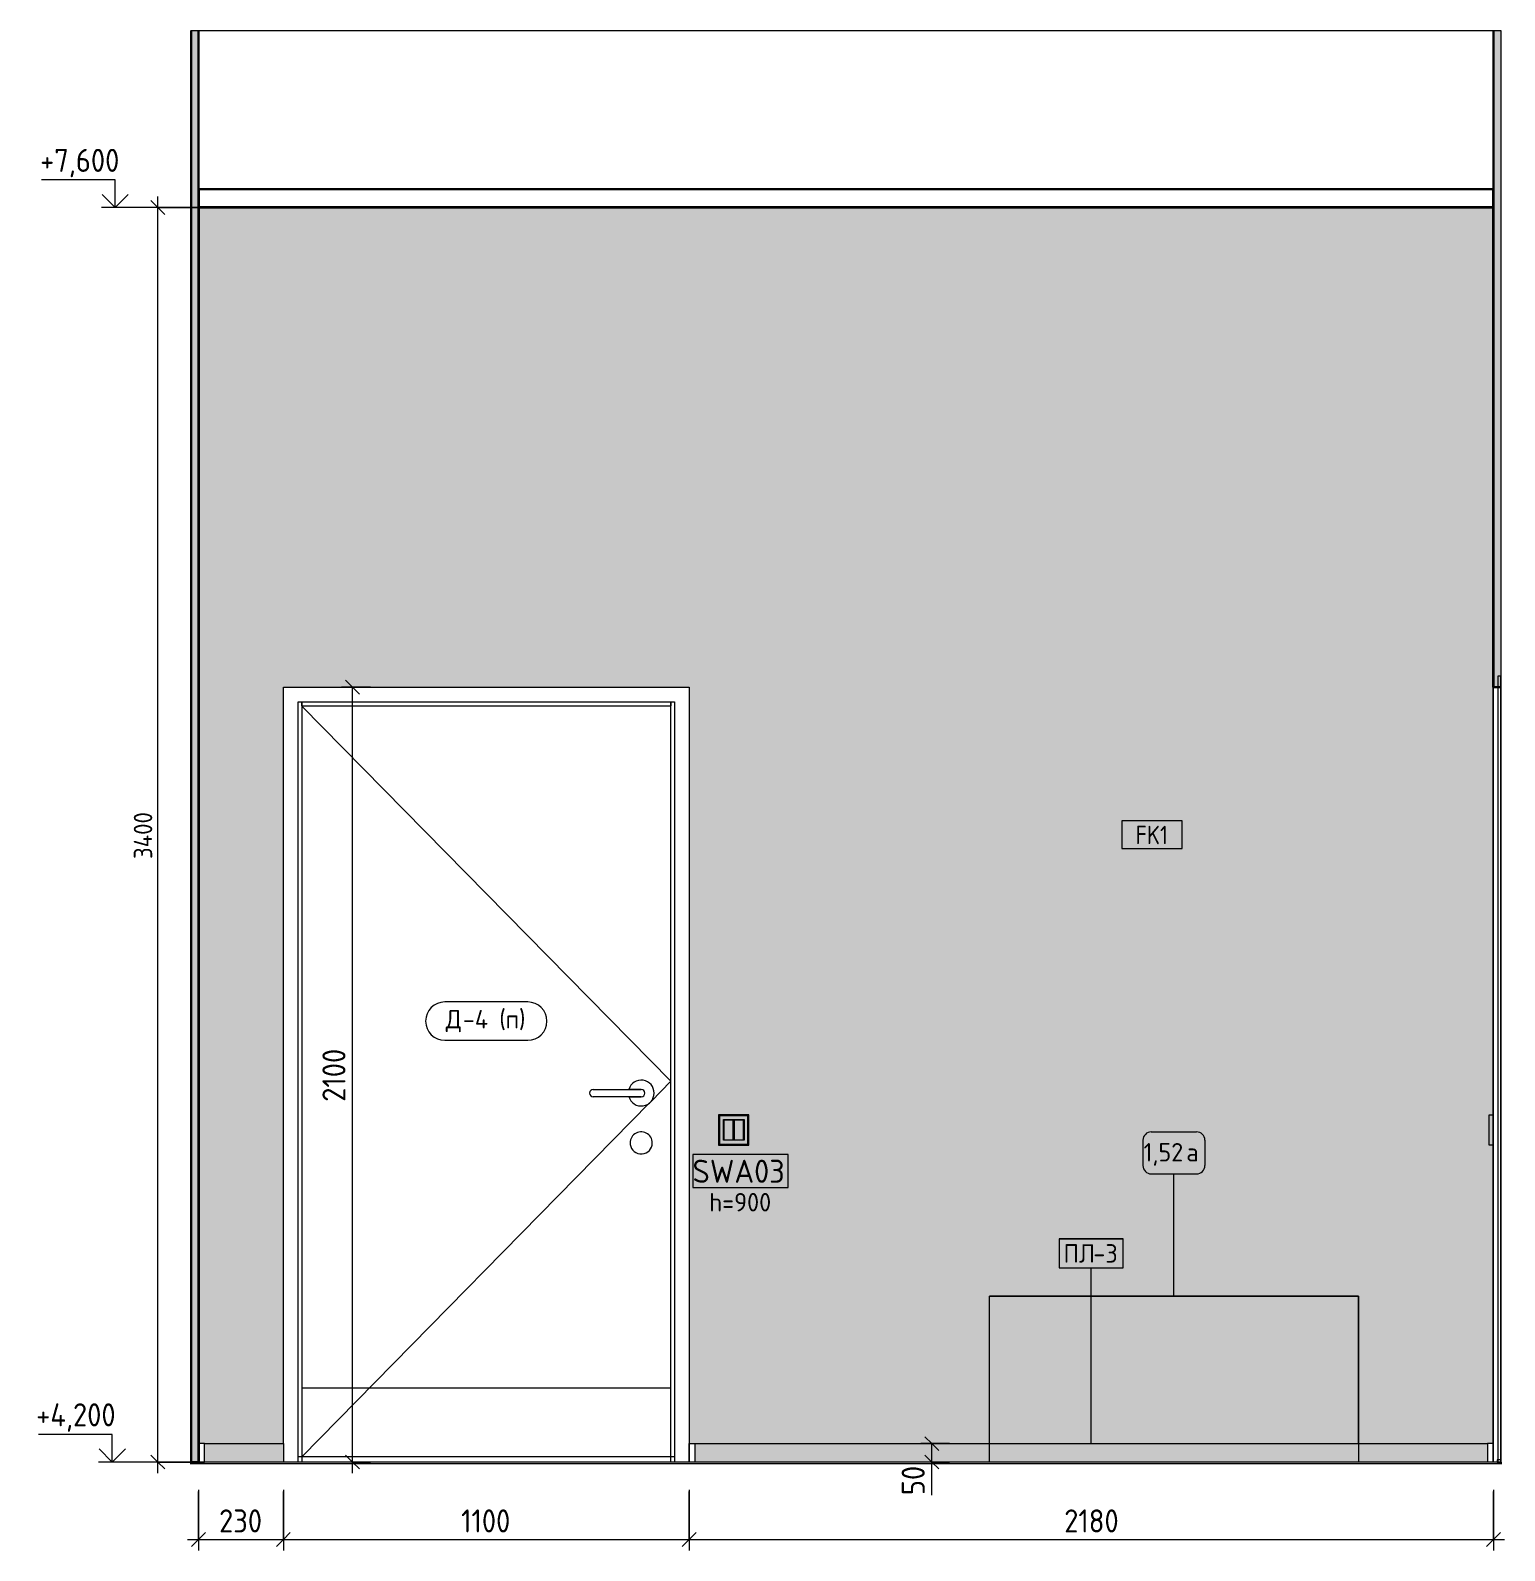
# Model space of a CAD drawing. Header units: millimetres. Extents: x 71854 to 109032, y -1987 to 27578.
# Drawn here: x 91381 to 95376, y 3960 to 8080 of the extents above; entities that cross this region are included whole.
import ezdxf

# ---------------------------------------------------------------- set-up
doc = ezdxf.new("R2010")
doc.units = ezdxf.units.MM
for name, color, linetype, lineweight in [('A-ANNO-DIMS', 7, 'Continuous', 9), ('A-ANNO-DIMS-25', 7, 'Continuous', 9), ('A-DOOR', 7, 'Continuous', 9), ('A-DOOR-FRAM-1', 7, 'Continuous', 9), ('A-DOOR-FRAM-2', 7, 'Continuous', 18), ('A-DOOR-IDEN', 7, 'Continuous', 9), ('A-FLOR', 7, 'Continuous', 9), ('A-GENM', 7, 'Continuous', 9), ('A-GENM-IDEN', 7, 'Continuous', 9), ('A-WALL', 7, 'Continuous', 9), ('A-WALL-IDEN', 7, 'Continuous', 9), ('A-WALL-PATT', 7, 'Continuous', 9), ('E-ELEC-FIXT-IDEN', 7, 'Continuous', 9), ('G-ANNO-DIMS', 7, 'Continuous', 9), ('G-ANNO-DIMS-1', 7, 'Continuous', 20), ('I-FURN-IDEN', 7, 'Continuous', 9), ('I-WALL', 7, 'Continuous', 9), ('Ограждение', 7, 'Continuous', 9), ('Поручни', 7, 'Continuous', 9), ('Электрические приборы', 7, 'Continuous', 9)]:
    doc.layers.add(name, color=color, linetype=linetype, lineweight=lineweight)
for name, color, linetype, lineweight, true_color in [('A-CLNG-FNSH-1', 7, 'Continuous', 30, 0x3c3c3c), ('A-FLOR-FNSH-1', 7, 'Continuous', 30, 0x3c3c3c), ('A-WALL-4', 7, 'Continuous', 30, 0x3c3c3c), ('A-WALL-FNSH-3', 7, 'Continuous', 30, 0x3c3c3c), ('I-FURN-2', 7, 'Continuous', 9, 0xc0c0c0), ('I-FURN-9', 7, 'Continuous', 9, 0xd1d1d1), ('I-WALL-1', 7, 'Continuous', 9, 0x787878)]:
    doc.layers.add(name, color=color, linetype=linetype, lineweight=lineweight, true_color=true_color)
doc.layers.add('I-FURN-8', color=7, linetype='Continuous', lineweight=9, true_color=0xfbfbfb, transparency=0.7)
doc.styles.add('GOST Common_1', font='GOST_Common.ttf', dxfattribs={"width": 0.9, "height": 50})
doc.styles.add('GOST Common_2', font='GOST_Common.ttf', dxfattribs={"height": 50})
doc.styles.add('GOST Common_3', font='GOST_Common.ttf', dxfattribs={"height": 62.5})
doc.styles.add('ISOCPEUR_1', font='isocpeur.ttf', dxfattribs={"width": 0.9, "height": 62.5})
doc.styles.add('ISOCPEUR_2', font='isocpeur.ttf', dxfattribs={"width": 0.9, "height": 50})
doc.dimstyles.new('ISO-2_0_0_9К_Средний_округл2', dxfattribs={"dimscale": 304.8, "dimtxt": 49.799059, "dimasz": 0.123031, "dimexe": 0.098425, "dimexo": 0, "dimgap": 0, "dimtad": 1, "dimdec": 0, "dimrnd": 10, "dimzin": 0, "dimdsep": 46, "dimtxsty": 'ISOCPEUR_2', "dimblk1": 'OBLIQUE', "dimblk2": 'OBLIQUE', "dimsah": 1, "dimcen": 0.09, "dimdle": 0.098425, "dimazin": 0, "dimtfac": 1, "dimtdec": 4, "dimtix": 1, "dimtmove": 0, "dimatfit": 3, "dimfxl": 1, "dimtvp": 1, "dimtolj": 1, "dimtzin": 0, "dimarcsym": 2})
doc.dimstyles.new('ISO-2_5_0_9К_БОЛЬШОЙ_1', dxfattribs={"dimscale": 304.8, "dimtxt": 62.248823, "dimasz": 0.123031, "dimexe": 0.098425, "dimexo": 0.246063, "dimgap": 0, "dimtad": 1, "dimdec": 0, "dimrnd": 10, "dimzin": 0, "dimdsep": 46, "dimtxsty": 'ISOCPEUR_1', "dimblk1": 'OBLIQUE', "dimblk2": 'OBLIQUE', "dimsah": 1, "dimcen": 0.09, "dimdle": 0.098425, "dimazin": 0, "dimtfac": 1, "dimtdec": 4, "dimtix": 1, "dimtmove": 0, "dimatfit": 3, "dimfxl": 1, "dimtvp": 1, "dimtolj": 1, "dimtzin": 0, "dimarcsym": 2})
doc.dimstyles.new('ISO-2_5_0_9К_БОЛЬШОЙ_2', dxfattribs={"dimscale": 304.8, "dimtxt": 62.248823, "dimasz": 0.123031, "dimexe": 0.098425, "dimexo": 0.246063, "dimgap": 0, "dimtad": 1, "dimdec": 0, "dimrnd": 10, "dimzin": 0, "dimdsep": 46, "dimtxsty": 'ISOCPEUR_1', "dimblk1": 'OBLIQUE', "dimblk2": 'OBLIQUE', "dimsah": 1, "dimcen": 0.09, "dimdle": 0.098425, "dimazin": 0, "dimtfac": 1, "dimtdec": 4, "dimtix": 1, "dimtmove": 1, "dimatfit": 3, "dimfxl": 1, "dimtvp": 1, "dimtolj": 1, "dimtzin": 0, "dimarcsym": 2})
pattern_1 = [(0, (169406.182, 0), (30.48, 7.62), [2.515, -20.345, 2.515, -20.345, -121.92]), (0, (169406.182, 0), (30.48, 7.62), [-45.72, 2.515, -43.205, 2.515, -20.345, -53.34]), (0, (169406.182, 0), (30.48, 7.62), [-114.3, 2.515, -12.725, 2.515, -35.585]), (120, (169417.612, 3.81), (-21.8391136, 22.5864543), [2.515, -20.345, 2.515, -20.345, -121.92]), (120, (169417.612, 3.81), (-21.8391136, 22.5864543), [-45.72, 2.515, -43.205, 2.515, -20.345, -53.34]), (120, (169417.612, 3.81), (-21.8391136, 22.5864543), [-114.3, 2.515, -12.725, 2.515, -35.585]), (240, (169421.422, 19.05), (-8.6408864, -30.2064543), [2.515, -20.345, 2.515, -20.345, -121.92]), (240, (169421.422, 19.05), (-8.6408864, -30.2064543), [-45.72, 2.515, -43.205, 2.515, -20.345, -53.34]), (240, (169421.422, 19.05), (-8.6408864, -30.2064543), [-114.3, 2.515, -12.725, 2.515, -35.585])]

# ---------------------------------------------------------------- blocks, each defined once
blk = doc.blocks.new('110_Дверь_СКБ_1Ст_Внутренняя1 - Д-4 1100x2100h_су мгн-32375332-Развертка 2_15-4')
at = {"layer": 'A-DOOR'}
for p, q in [((-77290, 6248.6), (-76290, 5232)), ((-76500, 5210), (-76370, 5210)), ((-76370, 5210), (-76403.5, 5210)), ((-76290, 5232), (-76343.4, 5177.6)), ((-76347.2, 5173.8), (-77290, 4214)), ((-76370, 5190), (-76500, 5190)), ((-76403.5, 5190), (-76370, 5190)), ((-76290, 4400), (-77290, 4400))]:
    blk.add_line(p, q, dxfattribs=at)
for centre, radius, start, end in [((-76370, 5200), 35, 0, 163.3985), ((-76500, 5200), 10, 90, 270), ((-76370, 5200), 35, 196.6015, 0), ((-76370, 5200), 10, 270, 90), ((-76370, 5200), 10, 270, 90), ((-76370, 5065), 30, 0, 188.1699), ((-76370, 5065), 30, 188.1699, 0)]:
    blk.add_arc(centre, radius, start, end, dxfattribs=at)
at = {"layer": 'A-DOOR-FRAM-1'}
for p, q in [((-77300, 4200), (-77300, 6260)), ((-77300, 6260), (-76280, 6260)), ((-77290, 6250), (-77290, 6260)), ((-77290, 6260), (-77290, 4200)), ((-77290, 6250), (-76290, 6250)), ((-76290, 6260), (-76290, 6250)), ((-76290, 4200), (-76290, 6260)), ((-76280, 6260), (-76280, 4200)), ((-76280, 4214), (-77300, 4214))]:
    blk.add_line(p, q, dxfattribs=at)
blk = doc.blocks.new('110_Дверь_СКБ_1Ст_Внутренняя1 - Д-4 1100x2100h_су мгн-32391219-Развертка 2_15-4')
at = {"layer": 'A-DOOR-FRAM-2'}
for p, q in [((-74048, 6330), (-74048, 4200)), ((-74040, 6330), (-74048, 6330)), ((-74040, 4200), (-74040, 6330)), ((-74039.9, 6300), (-74040, 6300)), ((-74040, 6300), (-74040, 4200)), ((-74048, 4200), (-74040, 4200)), ((-74040, 4200), (-74039.9, 4200))]:
    blk.add_line(p, q, dxfattribs=at)
blk = doc.blocks.new('Плинтус - Плинтус темный _ст_школа_-32863382-Развертка 2_15-4')
at = {"layer": 'A-GENM'}
for p, q in [((-77554, 4250), (-77569, 4250)), ((-77569, 4250), (-77569, 4200)), ((-77554, 4200), (-77554, 4250)), ((-77569, 4200), (-77554, 4200))]:
    blk.add_line(p, q, dxfattribs=at)
blk = doc.blocks.new('Плинтус - Плинтус темный _ст_школа_-32863380-Развертка 2_15-4')
at = {"layer": 'A-GENM'}
blk.add_hatch(color=256, dxfattribs=at).paths.add_polyline_path([(-77368.2, 4200), (-77340, 4200), (-77340, 4250), (-77554, 4250), (-77554, 4200)])
for p, q in [((-77554, 4250), (-77340, 4250)), ((-77340, 4250), (-77340, 4200))]:
    blk.add_line(p, q, dxfattribs=at)
blk = doc.blocks.new('Плинтус - Плинтус темный _ст_школа_-32863376-Развертка 2_15-4')
at = {"layer": 'A-GENM'}
h = blk.add_hatch(color=256, dxfattribs=at)
h.paths.add_polyline_path([(-74426.2, 4200), (-74076, 4200), (-74076, 4250), (-74426.2, 4250)])
h.paths.add_polyline_path([(-75426.2, 4200), (-75426.2, 4250), (-76225, 4250), (-76225, 4200), (-75815, 4200)])
for p, q in [((-76240, 4200), (-76240, 4250)), ((-76240, 4250), (-76225, 4250)), ((-76225, 4250), (-75426.2, 4250)), ((-76225, 4250), (-76225, 4200)), ((-75426.2, 4250), (-74426.2, 4250)), ((-74426.2, 4250), (-74076, 4250)), ((-75426.2, 4200), (-75815, 4200)), ((-74426.2, 4200), (-75426.2, 4200)), ((-74076, 4200), (-74426.2, 4200))]:
    blk.add_line(p, q, dxfattribs=at)
blk = doc.blocks.new('Плинтус - Плинтус темный _ст_школа_-32863378-Развертка 2_15-4')
at = {"layer": 'A-GENM'}
for p, q in [((-74061, 4250), (-74076, 4250)), ((-74076, 4250), (-74076, 4200)), ((-74061, 4250), (-74061, 4200))]:
    blk.add_line(p, q, dxfattribs=at)
blk = doc.blocks.new('Switch1 - Svitch х2-27451159-Развертка 2_15-4')
at = {"layer": 'Электрические приборы'}
blk.add_hatch(color=256, dxfattribs=at).paths.add_polyline_path([(-74061, 5059), (-74061, 5141), (-74072, 5141), (-74072, 5059)])
for p, q in [((-74072, 5059), (-74072, 5141)), ((-74072, 5141), (-74061, 5141)), ((-74061, 5059), (-74072, 5059))]:
    blk.add_line(p, q, dxfattribs=at)
blk = doc.blocks.new('Switch1 - Svitch х2-27773486-Развертка 2_15-4')
at = {"layer": 'Электрические приборы'}
h = blk.add_hatch(color=256, dxfattribs=at)
h.paths.add_polyline_path([(-76160.5, 5059), (-76078.5, 5059), (-76078.5, 5141), (-76160.5, 5141), (-76160.5, 5062)])
h.paths.add_polyline_path([(-76157.5, 5060), (-76159.5, 5060), (-76159.5, 5140), (-76079.5, 5140), (-76079.5, 5060), (-76147.5, 5060)])
h = blk.add_hatch(color=256, dxfattribs=at)
h.paths.add_polyline_path([(-76092.5, 5062), (-76081.5, 5062), (-76081.5, 5138), (-76157.5, 5138), (-76091.5, 5128), (-76091.5, 5072), (-76157.5, 5062), (-76118.5, 5062)])
h.paths.add_polyline_path([(-76157.5, 5062), (-76147.5, 5072), (-76147.5, 5128), (-76157.5, 5138), (-76157.5, 5072)])
h = blk.add_hatch(color=256, dxfattribs=at)
h.paths.add_polyline_path([(-76157.5, 5062), (-76092.5, 5072), (-76147.5, 5072)])
h.paths.add_polyline_path([(-76092.5, 5073), (-76092.5, 5127), (-76146.5, 5127), (-76146.5, 5073)])
h.paths.add_polyline_path([(-76120.5, 5128), (-76092.5, 5128.2), (-76157.5, 5138), (-76147.5, 5128), (-76146.5, 5128)])
for p, q in [((-76160.5, 5141), (-76160.5, 5059)), ((-76078.5, 5141), (-76160.5, 5141)), ((-76159.5, 5140), (-76079.5, 5140)), ((-76159.5, 5060), (-76159.5, 5140)), ((-76157.5, 5138), (-76157.5, 5062)), ((-76081.5, 5138), (-76157.5, 5138)), ((-76157.5, 5138), (-76157.5, 5062)), ((-76081.5, 5138), (-76157.5, 5138)), ((-76147.5, 5128), (-76091.5, 5128)), ((-76147.5, 5072), (-76147.5, 5128)), ((-76147.5, 5128), (-76091.5, 5128)), ((-76147.5, 5072), (-76147.5, 5128)), ((-76120.5, 5127), (-76146.5, 5127)), ((-76146.5, 5127), (-76146.5, 5073)), ((-76146.5, 5127), (-76146.5, 5073)), ((-76092.5, 5127), (-76146.5, 5127)), ((-76120.5, 5073), (-76120.5, 5127)), ((-76118.5, 5127), (-76118.5, 5073)), ((-76092.5, 5127), (-76118.5, 5127)), ((-76092.5, 5073), (-76092.5, 5127)), ((-76092.5, 5073), (-76092.5, 5127)), ((-76091.5, 5128), (-76091.5, 5072)), ((-76091.5, 5128), (-76091.5, 5072)), ((-76081.5, 5062), (-76081.5, 5138)), ((-76081.5, 5062), (-76081.5, 5138)), ((-76079.5, 5140), (-76079.5, 5060)), ((-76078.5, 5059), (-76078.5, 5141)), ((-76091.5, 5072), (-76147.5, 5072)), ((-76091.5, 5072), (-76147.5, 5072)), ((-76146.5, 5073), (-76120.5, 5073)), ((-76146.5, 5073), (-76092.5, 5073)), ((-76118.5, 5073), (-76092.5, 5073)), ((-76160.5, 5059), (-76078.5, 5059)), ((-76079.5, 5060), (-76159.5, 5060)), ((-76157.5, 5062), (-76081.5, 5062)), ((-76157.5, 5062), (-76081.5, 5062))]:
    blk.add_line(p, q, dxfattribs=at)
blk = doc.blocks.new('Ограждение - Ограждение-32874522-Развертка 2_15-4')
at = {"layer": 'Ограждение'}
blk.add_hatch(color=256, dxfattribs=at).paths.add_polyline_path([(-74048, 4200), (-74048, 4206.3), (-74050, 4206.3), (-74050, 4200)])
at = {"layer": 'Поручни'}
for p, q in [((-74039.9, 4206.3), (-74050, 4206.3)), ((-74050, 4206.3), (-74050, 4200)), ((-74050, 4200), (-74039.9, 4200))]:
    blk.add_line(p, q, dxfattribs=at)
blk = doc.blocks.new('DIMBLOCK22-Развертка 2_15-4')
at = {"layer": 'A-ANNO-DIMS-25'}
for p, q in [((91836.2, 4125), (91836.2, 3960)), ((92066.2, 4125), (92066.2, 3960)), ((91836.2, 3990), (91836.2, 4120)), ((92066.2, 3990), (92066.2, 4120)), ((91806.2, 3990), (92066.2, 3990))]:
    blk.add_line(p, q, dxfattribs=at)
at = {"layer": 'A-ANNO-DIMS-25', "lineweight": 20}
for p, q in [((91836.2, 3990), (91854.9, 4008.8)), ((92066.2, 3990), (92084.9, 4008.8)), ((91836.2, 3990), (91817.4, 3971.3)), ((92066.2, 3990), (92047.4, 3971.3))]:
    blk.add_line(p, q, dxfattribs=at)
at = {"layer": 'A-ANNO-DIMS-25', "color": 0, "insert": (91891.9, 4071.7), "char_height": 62.5, "width": 142.215, "attachment_point": 1, "line_spacing_factor": 1.149209, "style": 'ISOCPEUR_1'}
blk.add_mtext('230', dxfattribs=at)
blk = doc.blocks.new('_Oblique')
at = {"color": 0, "linetype": 'ByBlock', "lineweight": -2}
blk.add_line((-0.5, -0.5), (0.5, 0.5), dxfattribs=at)
blk = doc.blocks.new('DIMBLOCK23-Развертка 2_15-4')
at = {"layer": 'A-ANNO-DIMS-25'}
for p, q in [((92066.2, 4125), (92066.2, 3960)), ((93166.2, 4125), (93166.2, 3960)), ((92066.2, 3990), (92066.2, 4120)), ((93166.2, 3990), (93166.2, 4120)), ((92066.2, 3990), (93166.2, 3990))]:
    blk.add_line(p, q, dxfattribs=at)
at = {"layer": 'A-ANNO-DIMS-25', "lineweight": 20}
for p, q in [((92066.2, 3990), (92084.9, 4008.8)), ((93166.2, 3990), (93184.9, 4008.8)), ((92066.2, 3990), (92047.4, 3971.3)), ((93166.2, 3990), (93147.4, 3971.3))]:
    blk.add_line(p, q, dxfattribs=at)
at = {"layer": 'A-ANNO-DIMS-25', "color": 0, "insert": (92547.9, 4071.7), "char_height": 62.5, "width": 163.762, "attachment_point": 1, "line_spacing_factor": 1.149209, "style": 'ISOCPEUR_1'}
blk.add_mtext('1100', dxfattribs=at)
blk = doc.blocks.new('DIMBLOCK24-Развертка 2_15-4')
at = {"layer": 'A-ANNO-DIMS-25'}
for p, q in [((93166.2, 4125), (93166.2, 3960)), ((95346.2, 4125), (95346.2, 3960)), ((93166.2, 3990), (93166.2, 4120)), ((95346.2, 3990), (95346.2, 4120)), ((93166.2, 3990), (95376.2, 3990))]:
    blk.add_line(p, q, dxfattribs=at)
at = {"layer": 'A-ANNO-DIMS-25', "lineweight": 20}
for p, q in [((93166.2, 3990), (93184.9, 4008.8)), ((95346.2, 3990), (95364.9, 4008.8)), ((93166.2, 3990), (93147.4, 3971.3)), ((95346.2, 3990), (95327.4, 3971.3))]:
    blk.add_line(p, q, dxfattribs=at)
at = {"layer": 'A-ANNO-DIMS-25', "color": 0, "insert": (94182.6, 4071.7), "char_height": 62.5, "width": 176.691, "attachment_point": 1, "line_spacing_factor": 1.149209, "style": 'ISOCPEUR_1'}
blk.add_mtext('2180', dxfattribs=at)
blk = doc.blocks.new('DIMBLOCK25-Развертка 2_15-4')
at = {"layer": 'A-ANNO-DIMS-25', "lineweight": 20}
for p, q in [((92253.7, 6300), (92235, 6318.7)), ((92253.7, 6300), (92272.5, 6281.2)), ((92253.7, 4200), (92235, 4218.7)), ((92253.7, 4200), (92272.5, 4181.2))]:
    blk.add_line(p, q, dxfattribs=at)
at = {"layer": 'A-ANNO-DIMS-25'}
for p, q in [((92302.2, 6300), (92223.7, 6300)), ((92253.7, 4170), (92253.7, 6300)), ((92253.7, 6300), (92302.2, 6300)), ((92302.2, 4200), (92223.7, 4200)), ((92253.7, 4200), (92302.2, 4200))]:
    blk.add_line(p, q, dxfattribs=at)
at = {"layer": 'A-ANNO-DIMS-25', "color": 0, "insert": (92172.1, 5176.4), "char_height": 62.5, "width": 176.691, "attachment_point": 1, "rotation": 90, "line_spacing_factor": 1.149209, "style": 'ISOCPEUR_1'}
blk.add_mtext('2100', dxfattribs=at)
blk = doc.blocks.new('DIMBLOCK26-Развертка 2_15-4')
at = {"layer": 'A-ANNO-DIMS-25'}
for p, q in [((93872.1, 4250), (93793.6, 4250)), ((93823.6, 4170), (93823.6, 4250)), ((93823.6, 4250), (93872.1, 4250)), ((93823.6, 4214.3), (93823.6, 4225)), ((93823.6, 4110.3), (93823.6, 4214.3)), ((93872.1, 4200), (93793.6, 4200)), ((93823.6, 4200), (93872.1, 4200))]:
    blk.add_line(p, q, dxfattribs=at)
at = {"layer": 'A-ANNO-DIMS-25', "lineweight": 20}
for p, q in [((93823.6, 4250), (93804.9, 4268.7)), ((93823.6, 4250), (93842.4, 4231.2)), ((93823.6, 4200), (93804.9, 4218.7)), ((93823.6, 4200), (93842.4, 4181.2))]:
    blk.add_line(p, q, dxfattribs=at)
at = {"layer": 'A-ANNO-DIMS-25', "color": 0, "insert": (93742, 4110.3), "char_height": 62.5, "width": 94.81, "attachment_point": 1, "rotation": 90, "line_spacing_factor": 1.149209, "style": 'ISOCPEUR_1'}
blk.add_mtext('50', dxfattribs=at)
blk = doc.blocks.new('М_двери - Типоразмер_рамка-25223575-Развертка 2_15-4')
at = {"layer": 'A-DOOR-IDEN'}
for p, q in [((-76677.6, 5447), (-76902.4, 5447)), ((-76902.4, 5343), (-76677.6, 5343))]:
    blk.add_line(p, q, dxfattribs=at)
for centre, start, end in [((-76902.4, 5395), 90, 270), ((-76677.6, 5395), 270, 90)]:
    blk.add_arc(centre, 52, start, end, dxfattribs=at)
blk = doc.blocks.new('М_стена_0001 - Типоразмер_без рамки-25382661-Развертка 2_15-4')
at = {"layer": 'A-WALL-IDEN'}
for p, q in [((-74903.7, 5938.1), (-75067, 5938.1)), ((-75067, 5938.1), (-75067, 5863.1)), ((-74903.7, 5863.1), (-74903.7, 5938.1)), ((-75067, 5863.1), (-74903.7, 5863.1))]:
    blk.add_line(p, q, dxfattribs=at)
blk = doc.blocks.new('Mark Reiling - Mark Reiling-26174330-Развертка 2_15-4')
at = {"layer": 'A-GENM-IDEN'}
for p, q in [((-75237.2, 4805.3), (-75237.2, 4726.5)), ((-75237.2, 4805.3), (-75063.8, 4805.3)), ((-75063.8, 4805.3), (-75237.2, 4805.3)), ((-75237.2, 4805.3), (-75237.2, 4726.5)), ((-75063.8, 4726.5), (-75063.8, 4805.3)), ((-75063.8, 4726.5), (-75063.8, 4805.3)), ((-75237.2, 4726.5), (-75063.8, 4726.5)), ((-75237.2, 4726.5), (-75063.8, 4726.5))]:
    blk.add_line(p, q, dxfattribs=at)
blk = doc.blocks.new('Марка_Мебель - В прямоуг_Balcon_Марка-25523697-Развертка 2_15-4')
at = {"layer": 'I-FURN-IDEN'}
for p, q in [((-75010.1, 5072.3), (-75010.1, 5003.3)), ((-74987.6, 5094.8), (-74864.9, 5094.8)), ((-74842.4, 5072.3), (-74842.4, 5003.5)), ((-74987.8, 4981), (-74864.9, 4981))]:
    blk.add_line(p, q, dxfattribs=at)
for centre, radius, start, end in [((-74987.6, 5072.3), 22.5, 90, 180), ((-74864.9, 5072.3), 22.5, 0, 90), ((-74987.8, 5003.3), 22.3, 180, 270), ((-74864.9, 5003.5), 22.5, 270, 0)]:
    blk.add_arc(centre, radius, start, end, dxfattribs=at)
blk = doc.blocks.new('М_силовых электроприборов_РАЗВЕРТКИ - Типоразмер_примечание-27444908-Развертка 2_15-4')
at = {"layer": 'E-ELEC-FIXT-IDEN'}
for p, q in [((-75971.6, 5033.9), (-76229.9, 5033.9)), ((-76229.9, 5033.9), (-76229.9, 4943.9)), ((-75971.6, 4943.9), (-75971.6, 5033.9)), ((-76229.9, 4943.9), (-75971.6, 4943.9))]:
    blk.add_line(p, q, dxfattribs=at)
blk = doc.blocks.new('Высотные отметки - Стрелка_Верх-17668718-Развертка 2_15-4')
at = {"layer": 'G-ANNO-DIMS'}
for p, q in [((-77795.7, 7675), (-77995.7, 7675)), ((-77795.7, 7600), (-77795.7, 7675)), ((-77757.8, 7600), (-77832.8, 7600))]:
    blk.add_line(p, q, dxfattribs=at)
at = {"layer": 'G-ANNO-DIMS-1'}
for q in [(-77831, 7635.4), (-77760.3, 7635.4)]:
    blk.add_line((-77795.7, 7600), q, dxfattribs=at)
blk = doc.blocks.new('DIMBLOCK27-Развертка 2_15-4')
at = {"layer": 'A-ANNO-DIMS-25'}
for p, q in [((91726.2, 4170), (91726.2, 7630)), ((91837.2, 7600), (91696.2, 7600)), ((91726.2, 7600), (91837.2, 7600)), ((91837.2, 4200), (91696.2, 4200)), ((91726.2, 4200), (91837.2, 4200))]:
    blk.add_line(p, q, dxfattribs=at)
at = {"layer": 'A-ANNO-DIMS-25', "lineweight": 20}
for p, q in [((91726.2, 7600), (91707.4, 7618.8)), ((91726.2, 7600), (91744.9, 7581.2)), ((91726.2, 4200), (91707.4, 4218.7)), ((91726.2, 4200), (91744.9, 4181.2))]:
    blk.add_line(p, q, dxfattribs=at)
at = {"layer": 'A-ANNO-DIMS-25', "color": 0, "insert": (91660.8, 5834.4), "char_height": 50, "width": 157.442, "attachment_point": 1, "rotation": 90, "line_spacing_factor": 1.149209, "style": 'ISOCPEUR_2'}
blk.add_mtext('3400', dxfattribs=at)

msp = doc.modelspace()

# ---------------------------------------------------------------- hatches: boundary and pattern name
at = {"layer": 'A-WALL-PATT'}
h = msp.add_hatch(color=256, dxfattribs=at)
h.paths.add_polyline_path([(91837.2, 4250), (92066.2, 4250), (92066.2, 6300), (93166.2, 6300), (93166.2, 4250), (93979.9, 4250), (93979.9, 4650), (94979.9, 4650), (94979.9, 4250), (95345.2, 4250), (95345.2, 5059), (95334.2, 5059), (95334.2, 5141), (95345.2, 5141), (95345.2, 7600), (91837.2, 7600), (91837.2, 4376.4)])
h.paths.add_polyline_path([(93245.7, 5059), (93245.7, 5141), (93327.7, 5141), (93327.7, 5059), (93246.7, 5059)])
h.paths.add_polyline_path([(93313.7, 5060), (93326.7, 5060), (93326.7, 5140), (93246.7, 5140), (93246.7, 5060), (93287.7, 5060)])
h.paths.add_polyline_path([(93324.7, 5062), (93248.7, 5062), (93248.7, 5138), (93324.7, 5138), (93324.7, 5072)])
h.paths.add_polyline_path([(93287.7, 5072), (93314.7, 5072), (93314.7, 5128), (93258.7, 5128), (93258.7, 5072), (93286.2, 5072)])
h.paths.add_polyline_path([(93313.7, 5073), (93259.7, 5073), (93259.7, 5127), (93313.7, 5127)])
at = {"layer": 'I-FURN-8'}
for points in [[(94979.9, 4250), (94979.9, 4650), (93979.9, 4650), (93979.9, 4250)], [(94979.9, 4200), (94979.9, 4250), (93979.9, 4250), (93979.9, 4200)]]:
    msp.add_hatch(color=256, dxfattribs=at).paths.add_polyline_path(points)
at = {"layer": 'I-WALL-1'}
h = msp.add_hatch(dxfattribs=at)
h.set_pattern_fill('FP_17', color=256, style=0, pattern_type=2)
h.set_pattern_definition(pattern_1)
h.paths.add_polyline_path([(91836.2, 4200), (91836.2, 8080), (91816.2, 8080), (91816.2, 4200)])
h = msp.add_hatch(dxfattribs=at)
h.set_pattern_fill('FP_17', color=256, style=0, pattern_type=2)
h.set_pattern_definition(pattern_1)
h.paths.add_polyline_path([(95366.2, 6300), (95366, 8080), (95346.2, 8080), (95346.2, 6300)])
h = msp.add_hatch(dxfattribs=at)
h.set_pattern_fill('FP_16', color=256, style=0, pattern_type=2)
h.set_pattern_definition([(135, (169406.182, 0), (-18.858538, -18.858538), [26.67, -4.445, 0.889, -4.445]), (135, (169406.182, 18.847), (-18.858538, -18.858538), []), (50, (169406.182, 0), (31.882273, -2.789042), [3.334, -36.671]), (355, (169406.182, 0), (-6.167438, 33.434757), [2.667, -29.337]), (100.451, (169408.84, -0.232), (25.714778, 30.644908), [2.833, -31.166]), (46.184, (169406.182, 8.89), (47.438609, -7.357418), [5.001, -55.007]), (96.636, (169410.135, 8.277), (41.54552, 43.30015), [4.25, -46.749]), (351.184, (169406.18, 8.89), (41.545944, 43.299146), [4, -44.006]), (21, (169410.627, 6.667), (26.53271, -17.896184), [3.334, -36.671]), (326, (169410.627, 6.667), (10.815329, 32.23273), [2.667, -29.337]), (71.451, (169412.838, 5.176), (37.347598, 14.335869), [2.833, -31.166]), (37.5, (169406.182, 0), (0.5409076, 14.7970432), [0.8382, -28.143, 0.8382, -28.943, -29.448]), (37.5, (169406.182, 0), (0.5409076, 14.7970432), [-58.763, 0.8382, -28.61]), (7.5, (169406.182, 0), (11.6937448, 17.531323), [0.8382, -16.142, 0.8382, -27.476, -11.224]), (7.5, (169406.182, 0), (11.6937448, 17.531323), [-45.295, 0.8382, -10.385]), (327.5, (169396.27, 0), (23.7285521, -1.0023125), [0.8382, -10.274, 0.8382, -33.833, -46.006]), (327.5, (169396.27, 0), (23.7285521, -1.0023125), [-45.783, 0.8382, -45.168]), (317.5, (169391.825, 0), (25.9228116, 4.449889), [0.8382, -13.608, 0.8382, -22.187, -32.671]), (317.5, (169391.825, 0), (25.9228116, 4.449889), [-37.471, 0.8382, -31.833])])
h.paths.add_polyline_path([(91816.1, 4195), (91816.2, 4195), (91816.1, 4199.2)])

# ---------------------------------------------------------------- linework, layer by layer
at = {"layer": 'A-CLNG-FNSH-1'}
for p, q in [((95345.2, 7650), (91837.2, 7650)), ((91837.2, 7650), (91837.2, 7600)), ((95345.2, 7600), (95345.2, 7650)), ((95345.2, 7601), (91837.2, 7601)), ((91837.2, 7600), (95345.2, 7600))]:
    msp.add_line(p, q, dxfattribs=at)
at = {"layer": 'A-FLOR'}
for p, q in [((91816.1, 8080), (95366.3, 8080)), ((95366.3, 4195), (91816.1, 4195)), ((95366.2, 4200), (91837.2, 4200))]:
    msp.add_line(p, q, dxfattribs=at)
at = {"layer": 'A-FLOR-FNSH-1'}
for p, q in [((95366.3, 4200), (95366.2, 4200)), ((95366.2, 4200), (95366.2, 4194.7))]:
    msp.add_line(p, q, dxfattribs=at)
at = {"layer": 'A-GENM-IDEN'}
msp.add_line((94255.7, 4250), (94255.7, 4725.5), dxfattribs=at)
at = {"layer": 'A-WALL'}
msp.add_line((95366.2, 8080.2), (95366.2, 6300), dxfattribs=at)
at = {"layer": 'A-WALL-4'}
for p, q in [((91816.2, 8080.2), (91816.2, 4194.7)), ((91836.2, 7610), (91836.2, 8080.2)), ((95346.2, 8080.2), (95346.2, 7600)), ((95346.2, 6300), (95366.2, 6300)), ((91816.2, 4200), (91836.2, 4200))]:
    msp.add_line(p, q, dxfattribs=at)
at = {"layer": 'A-WALL-FNSH-3'}
for p, q in [((91836.2, 7610), (91836.2, 4200)), ((91837.2, 7610), (91836.2, 7610)), ((91837.2, 4200), (91837.2, 7600)), ((95346.2, 7600), (95345.2, 7600)), ((95345.2, 7600), (95345.2, 6300)), ((95346.2, 6300), (95346.2, 7600)), ((95345.2, 6300), (95346.2, 6300)), ((91836.2, 4200), (91837.2, 4200))]:
    msp.add_line(p, q, dxfattribs=at)
at = {"layer": 'G-ANNO-DIMS'}
for p, q in [((91612.6, 7600), (91610.5, 7600)), ((92015.9, 7600), (91612.6, 7600)), ((91943.7, 4200), (91602.6, 4200))]:
    msp.add_line(p, q, dxfattribs=at)
at = {"layer": 'I-FURN-2'}
for p, q in [((93979.9, 4650), (94979.9, 4650)), ((93979.9, 4200), (93979.9, 4650)), ((94979.9, 4650), (94979.9, 4200))]:
    msp.add_line(p, q, dxfattribs=at)
at = {"layer": 'I-FURN-9'}
for p, q in [((94979.9, 4650), (93979.9, 4650)), ((93979.9, 4250), (93979.9, 4650)), ((94979.9, 4250), (94979.9, 4650))]:
    msp.add_line(p, q, dxfattribs=at)
at = {"layer": 'I-FURN-IDEN'}
msp.add_line((94479.9, 4650), (94479.9, 4981), dxfattribs=at)
at = {"layer": 'I-WALL'}
for p, q in [((92066.2, 4250), (92066.2, 6300)), ((92066.2, 6300), (93166.2, 6300)), ((93166.2, 6300), (93166.2, 4200)), ((95345.2, 4200), (95345.2, 6300)), ((95346.2, 4200), (95346.2, 6300)), ((95366.2, 6300), (95366.3, 6300))]:
    msp.add_line(p, q, dxfattribs=at)

# ---------------------------------------------------------------- block references
at = {"layer": 'A-DOOR'}
msp.add_blockref('110_Дверь_СКБ_1Ст_Внутренняя1 - Д-4 1100x2100h_су мгн-32375332-Развертка 2_15-4', (169406.2, 0), dxfattribs=at)
at = {"layer": 'A-DOOR-FRAM-1'}
msp.add_blockref('110_Дверь_СКБ_1Ст_Внутренняя1 - Д-4 1100x2100h_су мгн-32391219-Развертка 2_15-4', (169406.2, 0), dxfattribs=at)
at = {"layer": 'A-DOOR-IDEN'}
msp.add_blockref('М_двери - Типоразмер_рамка-25223575-Развертка 2_15-4', (169406.2, 0), dxfattribs=at)
at = {"layer": 'A-GENM'}
for name in ['Плинтус - Плинтус темный _ст_школа_-32863382-Развертка 2_15-4', 'Плинтус - Плинтус темный _ст_школа_-32863380-Развертка 2_15-4', 'Плинтус - Плинтус темный _ст_школа_-32863376-Развертка 2_15-4', 'Плинтус - Плинтус темный _ст_школа_-32863378-Развертка 2_15-4']:
    msp.add_blockref(name, (169406.2, 0), dxfattribs=at)
at = {"layer": 'A-GENM-IDEN'}
msp.add_blockref('Mark Reiling - Mark Reiling-26174330-Развертка 2_15-4', (169406.2, 0), dxfattribs=at)
at = {"layer": 'A-WALL-IDEN'}
msp.add_blockref('М_стена_0001 - Типоразмер_без рамки-25382661-Развертка 2_15-4', (169406.2, 0), dxfattribs=at)
at = {"layer": 'E-ELEC-FIXT-IDEN'}
msp.add_blockref('М_силовых электроприборов_РАЗВЕРТКИ - Типоразмер_примечание-27444908-Развертка 2_15-4', (169406.2, 0), dxfattribs=at)
at = {"layer": 'G-ANNO-DIMS'}
for p in [(169406.2, 0), (169398.3, -3400)]:
    msp.add_blockref('Высотные отметки - Стрелка_Верх-17668718-Развертка 2_15-4', p, dxfattribs=at)
at = {"layer": 'I-FURN-IDEN'}
msp.add_blockref('Марка_Мебель - В прямоуг_Balcon_Марка-25523697-Развертка 2_15-4', (169406.2, 0), dxfattribs=at)
at = {"layer": 'Поручни'}
msp.add_blockref('Ограждение - Ограждение-32874522-Развертка 2_15-4', (169406.2, 0), dxfattribs=at)
at = {"layer": 'Электрические приборы'}
for name in ['Switch1 - Svitch х2-27773486-Развертка 2_15-4', 'Switch1 - Svitch х2-27451159-Развертка 2_15-4']:
    msp.add_blockref(name, (169406.2, 0), dxfattribs=at)

# ---------------------------------------------------------------- texts
at = {"layer": 'A-DOOR-IDEN', "char_height": 50, "attachment_point": 1, "style": 'GOST Common_2'}
for s, insert, width in [('\\fGOST Common|b0|i0|c204|p34|;Д', (92506.4, 5425.3), 56.118), ('-4 (', (92552.7, 5425.3), 140.295), ('\\fGOST Common|b0|i0|c204|p34|;п', (92668.4, 5425.3), 44.093), ('\\fGOST Common|b0|i0|c204|p34|;)', (92704.8, 5425.3), 24.051)]:
    msp.add_mtext(s, dxfattribs=dict(at, insert=insert, width=width))
at = {"layer": 'A-GENM-IDEN', "char_height": 50, "attachment_point": 1, "style": 'GOST Common_2'}
for s, insert, width in [('ПЛ', (94180.5, 4790.4), 98.207), ('-3', (94261.6, 4790.4), 86.181)]:
    msp.add_mtext(s, dxfattribs=dict(at, insert=insert, width=width))
at = {"layer": 'A-WALL-IDEN', "insert": (94375.9, 5924.5), "char_height": 50, "width": 111.835, "attachment_point": 1, "style": 'GOST Common_1'}
msp.add_mtext('FK1', dxfattribs=at)
at = {"layer": 'E-ELEC-FIXT-IDEN', "attachment_point": 1}
for s, insert, char_height, width, style in [('SWA03', (93175, 5019.4), 62.5, 320.675, 'GOST Common_3'), ('h=900', (93220.3, 4929.2), 50, 220.464, 'GOST Common_2')]:
    msp.add_mtext(s, dxfattribs=dict(at, insert=insert, char_height=char_height, width=width, style=style))
at = {"layer": 'I-FURN-IDEN', "char_height": 50, "attachment_point": 1, "style": 'GOST Common_2'}
for s, insert, width in [('1,52', (94397.7, 5064.7), 140.295), ('\\fGOST Common|b0|i0|c204|p34|;а', (94513.4, 5064.7), 50.105)]:
    msp.add_mtext(s, dxfattribs=dict(at, insert=insert, width=width))

# ---------------------------------------------------------------- dimensions: what is measured, and where the dimension line sits
at = {"layer": 'A-ANNO-DIMS'}
dim = msp.add_linear_dim(base=(92253.7, 6300), p1=(92227.2, 4200), p2=(92227.2, 6300), angle=90, dimstyle='ISO-2_5_0_9К_БОЛЬШОЙ_1', override={"dimpost": '<>', "dimfxl": 2100}, dxfattribs=at)
dim.commit()
dim.dimension.update_dxf_attribs({"geometry": 'DIMBLOCK25-Развертка 2_15-4', "text_midpoint": (92222.5, 5250)})
dim = msp.add_linear_dim(base=(93823.6, 4250), p1=(93797.1, 4200), p2=(93797.1, 4250), angle=90, dimstyle='ISO-2_5_0_9К_БОЛЬШОЙ_2', override={"dimpost": '<>', "dimfxl": 50}, dxfattribs=at)
dim.commit()
dim.dimension.update_dxf_attribs({"geometry": 'DIMBLOCK26-Развертка 2_15-4', "text_midpoint": (93783.7, 4157.7), "dimtype": 160, "text_rotation": 90})
for base, p1, p2, override, picture, middle in [((92066.2, 3990), (91836.2, 4200), (92066.2, 4200), {"dimpost": '<>', "dimfxl": 230.000001}, 'DIMBLOCK22-Развертка 2_15-4', (91951.2, 4021.3)), ((93166.2, 3990), (92066.2, 4200), (93166.2, 4200), {"dimpost": '<>', "dimfxl": 1100}, 'DIMBLOCK23-Развертка 2_15-4', (92616.2, 4021.3)), ((95346.2, 3990), (93166.2, 4200), (95346.2, 4200), {"dimpost": '<>', "dimfxl": 2180}, 'DIMBLOCK24-Развертка 2_15-4', (94256.2, 4021.3))]:
    dim = msp.add_linear_dim(base=base, p1=p1, p2=p2, dimstyle='ISO-2_5_0_9К_БОЛЬШОЙ_1', override=override, dxfattribs=at)
    dim.commit()
    dim.dimension.update_dxf_attribs({"geometry": picture, "text_midpoint": middle})

# ---------------------------------------------------------------- next in the draw order: texts
at = {"layer": 'G-ANNO-DIMS', "char_height": 62.5, "attachment_point": 1, "line_spacing_factor": 1.149209, "style": 'ISOCPEUR_1', "bg_fill": 3, "box_fill_scale": 1.25, "bg_fill_color": 256, "bg_fill_true_color": 13158600, "bg_fill_transparency": 0}
for s, insert, width in [('+7,600', (91406.9, 7759.2), 254.705), ('+4,200', (91396.2, 4359.2), 261.428)]:
    msp.add_mtext(s, dxfattribs=dict(at, insert=insert, width=width))

# ---------------------------------------------------------------- next in the draw order: dimensions: what is measured, and where the dimension line sits
at = {"layer": 'A-ANNO-DIMS'}
dim = msp.add_linear_dim(base=(91726.2, 7600), p1=(91837.2, 4200), p2=(91837.2, 7600), angle=90, dimstyle='ISO-2_0_0_9К_Средний_округл2', override={"dimpost": '<>', "dimfxl": 3400}, dxfattribs=at)
dim.commit()
dim.dimension.update_dxf_attribs({"geometry": 'DIMBLOCK27-Развертка 2_15-4', "text_midpoint": (91701.2, 5900)})

doc.saveas('drawing.dxf')
